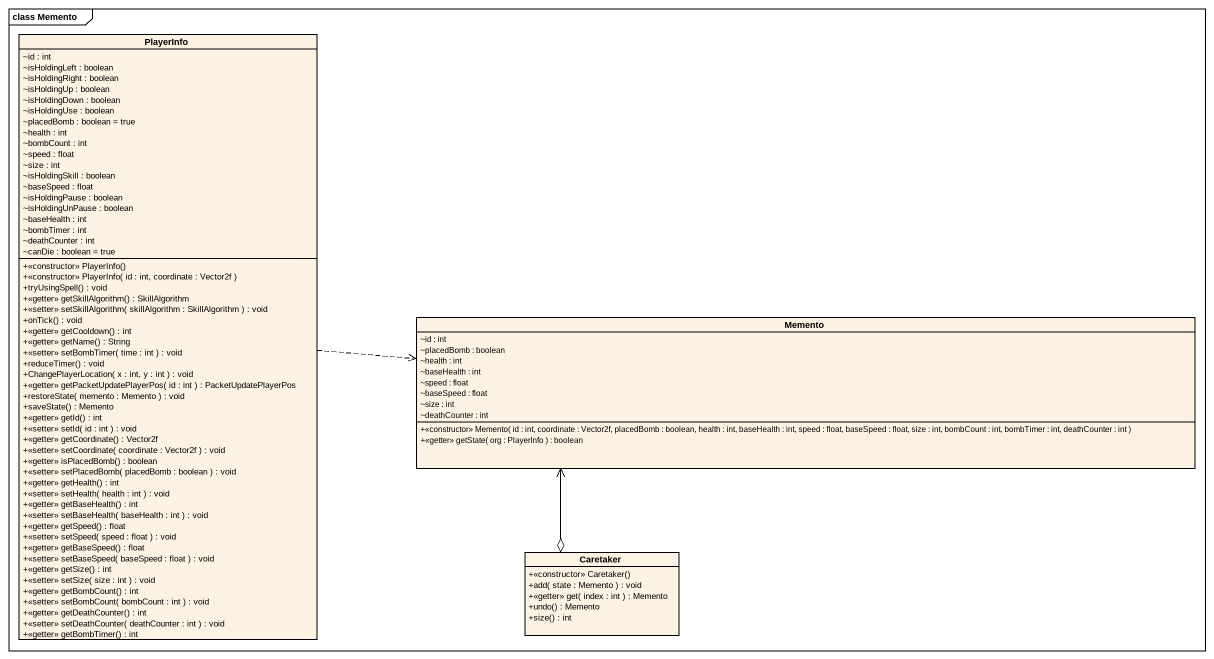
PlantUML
@startuml
mainframe class Memento
hide circle
hide empty members
skinparam classAttributeIconSize 0
class PlayerInfo {
  ~id : int
  ~isHoldingLeft : boolean
  ~isHoldingRight : boolean
  ~isHoldingUp : boolean
  ~isHoldingDown : boolean
  ~isHoldingUse : boolean
  ~placedBomb : boolean = true
  ~health : int
  ~bombCount : int
  ~speed : float
  ~size : int
  ~isHoldingSkill : boolean
  ~baseSpeed : float
  ~isHoldingPause : boolean
  ~isHoldingUnPause : boolean
  ~baseHealth : int
  ~bombTimer : int
  ~deathCounter : int
  ~canDie : boolean = true
  +<<constructor>> PlayerInfo()
  +<<constructor>> PlayerInfo( id : int, coordinate : Vector2f )
  +tryUsingSpell() : void
  +<<getter>> getSkillAlgorithm() : SkillAlgorithm
  +<<setter>> setSkillAlgorithm( skillAlgorithm : SkillAlgorithm ) : void
  +onTick() : void
  +<<getter>> getCooldown() : int
  +<<getter>> getName() : String
  +<<setter>> setBombTimer( time : int ) : void
  +reduceTimer() : void
  +ChangePlayerLocation( x : int, y : int ) : void
  +<<getter>> getPacketUpdatePlayerPos( id : int ) : PacketUpdatePlayerPos
  +restoreState( memento : Memento ) : void
  +saveState() : Memento
  +<<getter>> getId() : int
  +<<setter>> setId( id : int ) : void
  +<<getter>> getCoordinate() : Vector2f
  +<<setter>> setCoordinate( coordinate : Vector2f ) : void
  +<<getter>> isPlacedBomb() : boolean
  +<<setter>> setPlacedBomb( placedBomb : boolean ) : void
  +<<getter>> getHealth() : int
  +<<setter>> setHealth( health : int ) : void
  +<<getter>> getBaseHealth() : int
  +<<setter>> setBaseHealth( baseHealth : int ) : void
  +<<getter>> getSpeed() : float
  +<<setter>> setSpeed( speed : float ) : void
  +<<getter>> getBaseSpeed() : float
  +<<setter>> setBaseSpeed( baseSpeed : float ) : void
  +<<getter>> getSize() : int
  +<<setter>> setSize( size : int ) : void
  +<<getter>> getBombCount() : int
  +<<setter>> setBombCount( bombCount : int ) : void
  +<<getter>> getDeathCounter() : int
  +<<setter>> setDeathCounter( deathCounter : int ) : void
  +<<getter>> getBombTimer() : int
}
class Memento {
  ~id : int
  ~placedBomb : boolean
  ~health : int
  ~baseHealth : int
  ~speed : float
  ~baseSpeed : float
  ~size : int
  ~deathCounter : int
  +<<constructor>> Memento( id : int, coordinate : Vector2f, placedBomb : boolean, health : int, baseHealth : int, speed : float, baseSpeed : float, size : int, bombCount : int, bombTimer : int, deathCounter : int )
  +<<getter>> getState( org : PlayerInfo ) : boolean
}
class Caretaker {
  +<<constructor>> Caretaker()
  +add( state : Memento ) : void
  +<<getter>> get( index : int ) : Memento
  +undo() : Memento
  +size() : int
}
PlayerInfo .right.> Memento
Caretaker o-up-> Memento
@enduml
